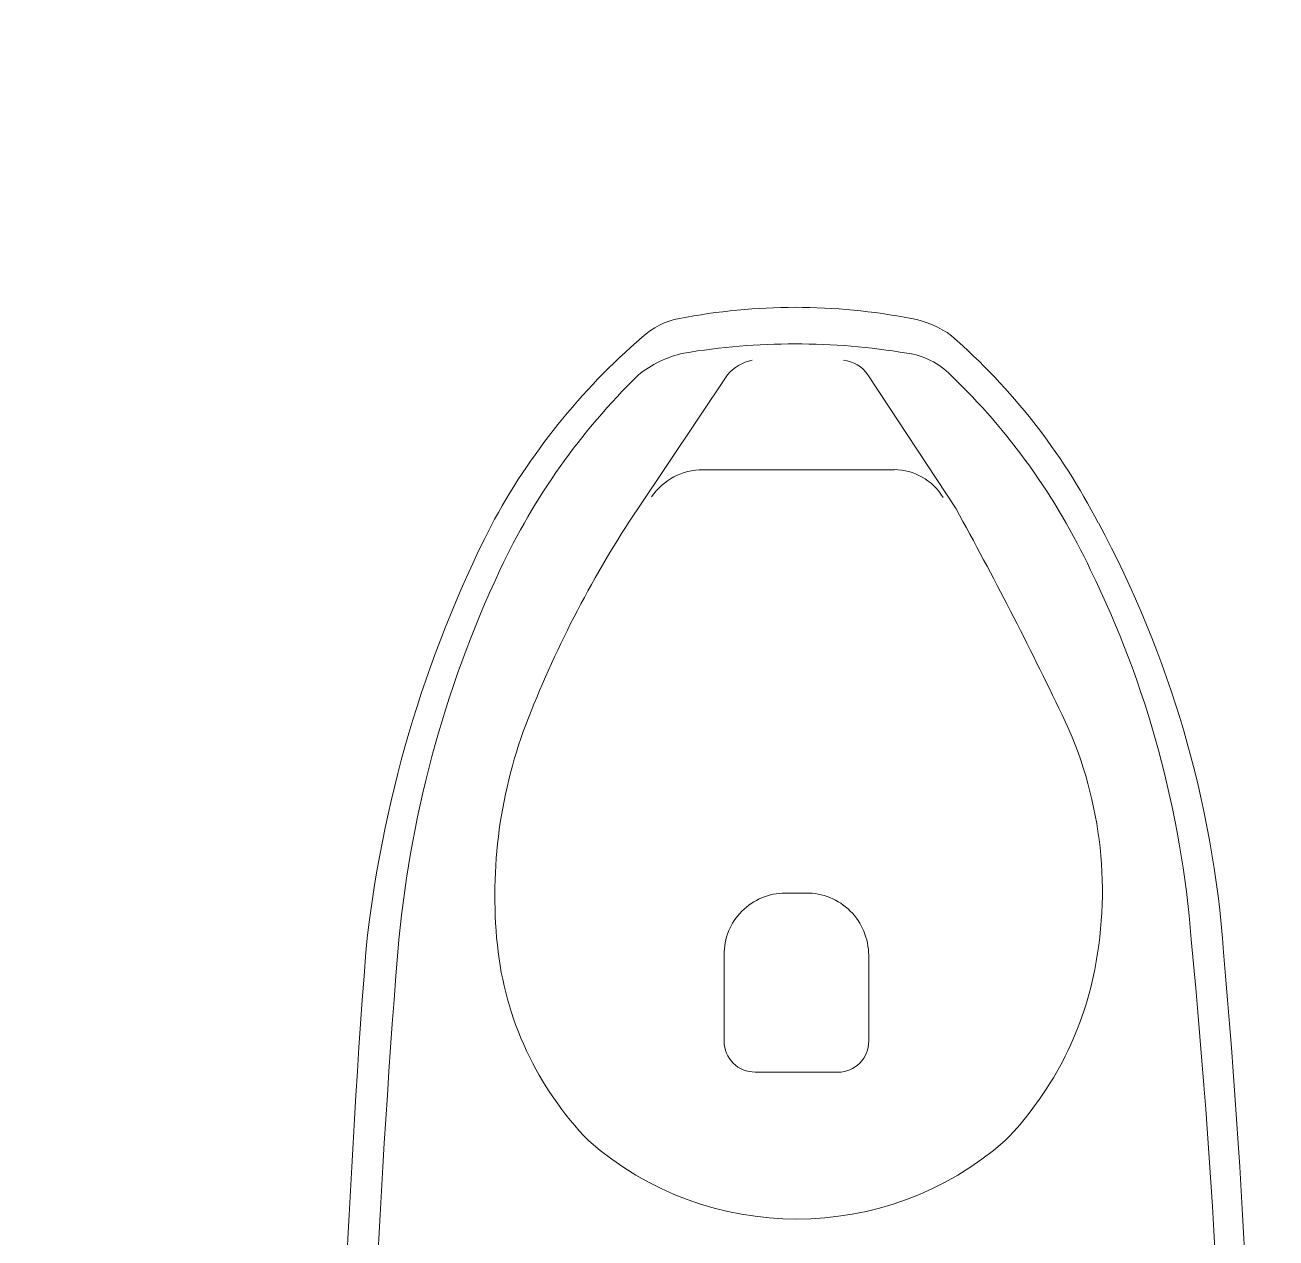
# Model space of a CAD drawing. Header units: inches. Extents: x -2978 to 4308, y -21 to 2608.
# Drawn here: x 975.73 to 998.48, y 1017.2 to 1039.26 of the extents above; entities that cross this region are included whole.
import ezdxf

# ---------------------------------------------------------------- set-up
doc = ezdxf.new("R2010")
doc.units = ezdxf.units.IN
doc.header["$LTSCALE"] = 0.2
doc.header["$MEASUREMENT"] = 0
for name, color, linetype, lineweight in [('Hatches', 8, 'CONTINUOUS', 5), ('Viewed', 150, 'CONTINUOUS', 9), ('Walls', 7, 'CONTINUOUS', 40)]:
    doc.layers.add(name, color=color, linetype=linetype, lineweight=lineweight)
doc.styles.get("Standard").update_dxf_attribs({"font": 'arial.ttf', "width": 0.8})

# ---------------------------------------------------------------- blocks, each defined once
blk = doc.blocks.new('floor plan')
at = {"layer": 'Hatches'}
h = blk.add_hatch(dxfattribs=at)
h.set_pattern_fill('ANSI31', color=256, scale=20, style=0)
h.set_pattern_definition([(45, (267.6333, -330.0607), (-1.767767, 1.767767), [])])
h.paths.add_polyline_path([(70.176, 791.977, 0.887026), (94.004, 791.977), (363.742, 791.978), (363.742, 722.375), (368.742, 722.375), (368.742, 791.978), (369.742, 791.978), (369.742, 908.711), (151.569, 908.711), (151.569, 900.618), (139.742, 900.618), (139.742, 908.711), (32.054, 908.711), (32.054, 900.711), (0, 900.711), (0, 895.711), (60.367, 895.711), (60.367, 900.711), (79.929, 900.711), (79.929, 811.711), (0, 811.711), (0, 805.711), (79.929, 805.711), (79.929, 805.212, 0.278864), (70.633, 796.977), (42.742, 796.977), (42.742, 678.375), (42.742, 547.545), (215.044, 547.545), (363.742, 547.545), (363.742, 365.898), (261.492, 365.898), (261.492, 71.961), (368.742, 71.961), (368.742, 178.773), (385.058, 178.773), (385.058, 183.773), (368.742, 183.773), (368.742, 243.773), (363.117, 243.773), (363.117, 77.586), (267.117, 77.586), (267.117, 288.273), (363.117, 288.273), (363.117, 284.773), (368.742, 284.773), (368.742, 365.898), (368.742, 552.545), (368.742, 622.375), (363.742, 622.375), (363.742, 552.545), (47.742, 552.545), (47.742, 666.375), (145.016, 666.375), (145.016, 601.201), (150.016, 601.201), (150.016, 666.375), (185.038, 666.375), (209.497, 666.375), (209.497, 601.259), (214.497, 601.259), (214.497, 666.375), (298.622, 666.375), (298.622, 601.259), (303.622, 601.259), (303.622, 666.375), (303.746, 666.375), (363.742, 666.375), (363.742, 662.375), (368.742, 662.375), (368.742, 682.375), (363.742, 682.375), (363.742, 678.375), (303.746, 678.375), (303.746, 743.977), (298.746, 743.977), (298.746, 678.375), (214.336, 678.375), (214.336, 742.371), (185.038, 742.371), (185.038, 678.375), (47.742, 678.375), (47.742, 791.977)])
h.paths.add_polyline_path([(85.554, 804.897), (85.554, 900.711), (135.893, 900.711), (135.893, 896.618), (155.569, 896.618), (155.569, 900.711), (360.742, 900.711), (360.742, 797.523), (93.362, 797.523, 0.236234)], flags=16)
h.paths.add_polyline_path([(267.117, 293.898), (267.117, 357.898), (363.117, 357.898), (363.117, 293.898)], flags=16)
h.paths.add_polyline_path([(190.038, 678.375), (190.038, 737.371), (209.336, 737.371), (209.336, 678.375)], flags=16)
at = {"layer": 'Viewed'}
for p, q in [((164.962, 702.835), (163.329, 700.4)), ((169.118, 700.4), (167.515, 702.835)), ((164.517, 701.112), (167.99, 701.112)), ((166.388, 693.415), (166.014, 693.415)), ((164.9, 692.289), (164.9, 690.719)), ((167.53, 690.724), (167.53, 692.284)), ((165.466, 690.158), (166.97, 690.158))]:
    blk.add_line(p, q, dxfattribs=at)
for centre, radius, start, end in [((166.196, 693.02), 11.044, 79.0024, 100.9976), ((164.333, 702.523), 1.36, 100.3332, 132.8161), ((168.01, 702.165), 1.721, 53.3983, 80.1871), ((171.254, 694.419), 12.016, 130.761, 151.8362), ((161.451, 694.849), 11.54, 27.3045, 48.9088), ((164.598, 701.275), 2.003, 102.4978, 129.0597), ((166.194, 691.129), 12.27, 80.4841, 99.5159), ((168.039, 701.864), 1.379, 44.4952, 82.3555), ((165.551, 702.358), 0.757, 100.9251, 141.0236), ((167.014, 702.505), 0.599, 33.3554, 84.696), ((171.888, 694.1), 12.221, 134.4074, 154.8903), ((160.736, 694.201), 11.964, 25.153, 46.1614), ((164.517, 699.977), 1.135, 90, 145.7536), ((167.99, 700.075), 1.038, 30.9018, 90), ((179.772, 689.376), 19.796, 146.1601, 158.6011), ((102.159, 663.503), 76.451, 25.70048, 28.85596), ((180.449, 690.067), 22.182, 153.1364, 174.1184), ((154.678, 690.94), 19.356, 4.1483, 28.3887), ((179.345, 690.612), 20.453, 154.9076, 175.1535), ((154.989, 691.166), 18.458, 4.3585, 26.0983), ((164.38, 693.449), 7.399, 348.905, 25.7005), ((169.577, 693.371), 8.847, 158.6011, 185.8382), ((166.014, 692.301), 1.114, 90, 180.5857), ((166.398, 692.284), 1.131, 0, 90.5296), ((33.262, 678.964), 140.79, 359.78542, 5.54502), ((349.82, 677.81), 191.987, 175.65952, 179.81286), ((365.286, 676.073), 206.962, 175.49184, 179.34538), ((166.733, 693.08), 5.988, 185.8382, 224.1772), ((17.245, 678.589), 157.34, 359.94453, 5.01378), ((165.575, 693.215), 6.181, 315.8228, 348.905), ((165.46, 690.719), 0.56, 180, 270.535), ((166.97, 690.718), 0.56, 270, 0.5829), ((166.223, 693.244), 5.756, 228.8891, 311.1109)]:
    blk.add_arc(centre, radius, start, end, dxfattribs=at)
at = {"layer": 'Viewed', "flags": 8}
for tag, p in [('MODELNUMBER', (65.834, 678.562)), ('TRADENAME', (65.836, 678.562)), ('PRODUCT', (65.838, 678.562)), ('MATERIAL', (65.839, 678.562)), ('MODELNUMBER', (127.691, 678.42)), ('TRADENAME', (127.693, 678.42)), ('PRODUCT', (127.695, 678.42)), ('MATERIAL', (127.696, 678.42)), ('MODELNUMBER', (166.209, 678.375)), ('TRADENAME', (166.211, 678.375)), ('PRODUCT', (166.213, 678.375)), ('MATERIAL', (166.214, 678.375))]:
    blk.add_attdef(tag, p, '', height=0.001, rotation=90, dxfattribs=at)
at = {"layer": 'Viewed', "text_generation_flag": 4, "flags": 8}
for tag, p in [('MODELNUMBER', (66.343, 666.187)), ('TRADENAME', (66.344, 666.187)), ('PRODUCT', (66.346, 666.187)), ('MATERIAL', (66.348, 666.187)), ('MODELNUMBER', (128.188, 666.179)), ('TRADENAME', (128.19, 666.179)), ('PRODUCT', (128.191, 666.179)), ('MATERIAL', (128.193, 666.179))]:
    blk.add_attdef(tag, p, '', height=0.001, rotation=270, dxfattribs=at)

msp = doc.modelspace()

# ---------------------------------------------------------------- block references
at = {"layer": 'Walls'}
msp.add_blockref('floor plan', (823.544, 330.061), dxfattribs=at)

doc.saveas('drawing.dxf')
